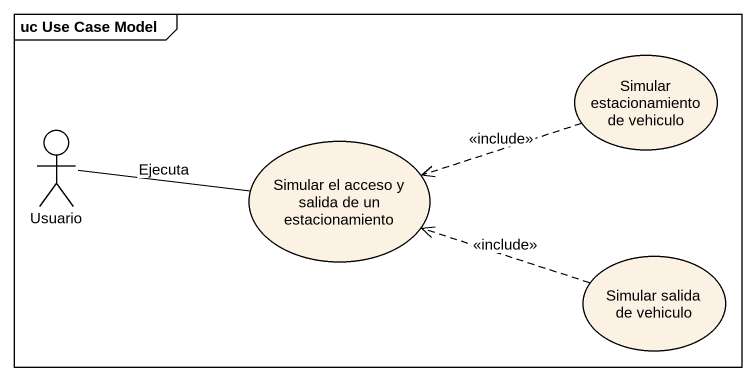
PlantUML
@startuml
mainframe uc Use Case Model
usecase "Simular estacionamiento de vehiculo" as Simular_estacionamiento_de
actor Usuario
usecase "Simular el acceso y salida de un estacionamiento" as Simular_el_acceso_y_salida
usecase "Simular salida de vehiculo" as Simular_salida_de_vehiculo
Simular_estacionamiento_de .left.> Simular_el_acceso_y_salida : <<include>>
Usuario -right- Simular_el_acceso_y_salida : Ejecuta
Simular_salida_de_vehiculo .left.> Simular_el_acceso_y_salida : <<include>>
@enduml
